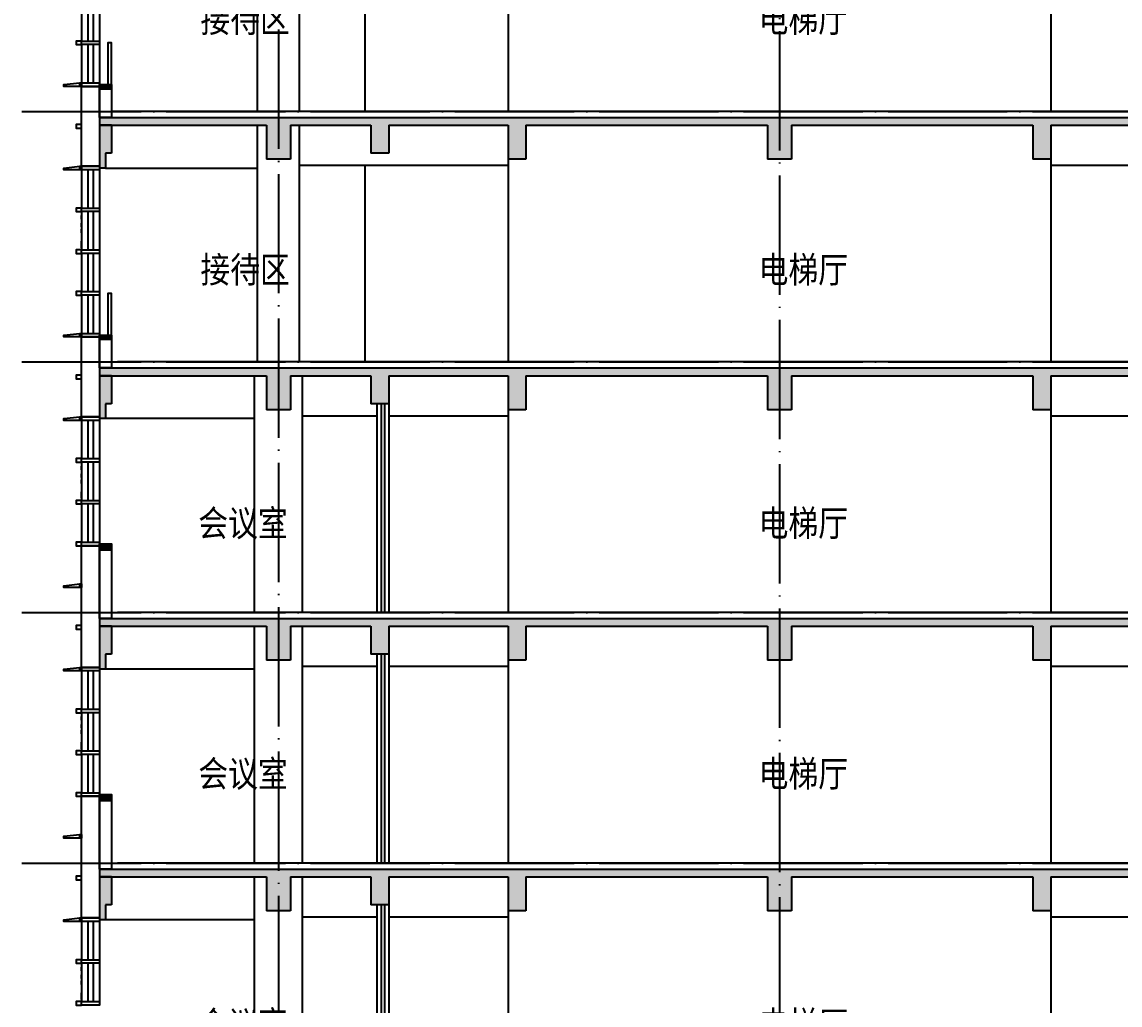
# Model space of a CAD drawing. Header units: millimetres. Extents: x 500457 to 783861, y -293369 to -162148.
# Drawn here: x 716677 to 735087, y -218631 to -202151 of the extents above; entities that cross this region are included whole.
import ezdxf

# ---------------------------------------------------------------- set-up
doc = ezdxf.new("R2010")
doc.units = ezdxf.units.MM
doc.header["$LTSCALE"] = 1000
doc.linetypes.add('DOTE', pattern=[2.42, 2, -0.2, 0.02, -0.2])
for name, color, linetype in [('A-DOOR-FIRE', 4, 'Continuous'), ('A-SECT-SURF', 6, 'Continuous'), ('A-看线', 115, 'Continuous'), ('DOTE', 1, 'DOTE'), ('E_WINDOW', 4, 'Continuous'), ('EVTR', 2, 'Continuous'), ('LY_MC_section A_A$0$A31----(18)', 140, 'Continuous'), ('PUB_HATCH', 8, 'Continuous'), ('PUB_TEXT', 7, 'Continuous'), ('WALL', 255, 'Continuous'), ('板洞', 6, 'Continuous')]:
    doc.layers.add(name, color=color, linetype=linetype)
doc.styles.add('TSSD_Norm', font='tssdeng.shx', dxfattribs={"bigfont": 'hztxt.shx'})

# ---------------------------------------------------------------- blocks, each defined once
blk = doc.blocks.new('A$C42b86bd6')
at = {"layer": 'LY_MC_section A_A$0$A31----(18)'}
for points in [[(90, 0), (0, 0), (0, -60), (90, -60)], [(90, 0), (390, 0), (390, -60), (90, -60)]]:
    blk.add_lwpolyline(points, close=True, dxfattribs=at)
blk = doc.blocks.new('A$C7aab0e27')
at = {"layer": 'LY_MC_section A_A$0$A31----(18)'}
for points in [[(-30, 0), (-30, -60), (-300, -60), (-300, -30)], [(-30, -60), (-30, 0), (0, 0), (0, -60)]]:
    blk.add_lwpolyline(points, close=True, dxfattribs=at)
blk = doc.blocks.new('A$C37e4a2ef')
at = {"layer": 'LY_MC_section A_A$0$A31----(18)'}
blk.add_lwpolyline([(0, 0), (300, 0), (300, -60), (0, -60)], close=True, dxfattribs=at)
at = {"layer": 'A-DOOR-FIRE'}
blk.add_blockref('A$C7aab0e27', (0, 0), dxfattribs=at)
blk = doc.blocks.new('A$C827e71c0')
at = {"layer": 'LY_MC_section A_A$0$A31----(18)'}
blk.add_lwpolyline([(0, 0), (-90, 0), (-90, -60), (0, -60)], close=True, dxfattribs=at)
blk = doc.blocks.new('A$Cc5afda2b')
at = {"layer": 'PUB_HATCH'}
for points in [[(100, -30), (100, -500), (300, -500), (300, -30)], [(200, -500), (100, -500), (100, -750), (200, -750)], [(100, -2850), (300, -2850), (300, -2950), (100, -2950)]]:
    blk.add_hatch(color=256, dxfattribs=at).paths.add_polyline_path(points)
at = {"layer": 'WALL', "color": 0}
for p, q in [((100, -30), (100, -500)), ((300, -30), (100, -30)), ((300, -30), (300, -500)), ((100, -500), (100, -750)), ((300, -500), (200, -500)), ((200, -500), (200, -750)), ((200, -750), (100, -750))]:
    blk.add_line(p, q, dxfattribs=at)
at = {"layer": 'WALL'}
for points in [[(100, -2850), (300, -2850), (300, -2950), (100, -2950)], [(100, -2950), (300, -2950), (300, -4100), (100, -4100)]]:
    blk.add_lwpolyline(points, close=True, dxfattribs=at)
blk = doc.blocks.new('A$C3da70275')
at = {"layer": 'PUB_HATCH'}
for points in [[(0, -80), (0, -550), (200, -550), (200, -80)], [(100, -550), (0, -550), (0, -800), (100, -800)], [(0, -3600), (200, -3600), (200, -3670), (0, -3670)]]:
    blk.add_hatch(color=256, dxfattribs=at).paths.add_polyline_path(points)
at = {"layer": 'EVTR'}
blk.add_lwpolyline([(200, -3600), (200, -2900), (140, -2900), (140, -3600)], dxfattribs=at)
at = {"layer": 'WALL', "color": 0}
for p, q in [((0, -80), (0, -550)), ((200, -80), (0, -80)), ((200, -80), (200, -550)), ((0, -550), (0, -800)), ((200, -550), (100, -550)), ((100, -550), (100, -800)), ((100, -800), (0, -800))]:
    blk.add_line(p, q, dxfattribs=at)
at = {"layer": 'WALL'}
for points in [[(0, -3600), (200, -3600), (200, -3670), (0, -3670)], [(0, -3670), (200, -3670), (200, -4150), (0, -4150)]]:
    blk.add_lwpolyline(points, close=True, dxfattribs=at)
blk = doc.blocks.new('$EWDLib$00001159')
for p, q in [((0, 0), (0, 1500)), ((84, 0), (84, 1500)), ((156, 0), (156, 1500)), ((240, 0), (240, 1500))]:
    blk.add_line(p, q)
blk = doc.blocks.new('A$Cbfcdd665')
at = {"layer": 'LY_MC_section A_A$0$A31----(18)'}
for points in [[(300, -21250), (600, -21250), (600, -22590), (300, -22590)], [(300, -21370), (290, -21370), (290, -21470), (300, -21470)], [(300, -21570), (290, -21570), (290, -21670), (300, -21670)], [(300, -21720), (290, -21720), (290, -21770), (300, -21770)], [(300, -22020), (290, -22020), (290, -22070), (300, -22070)], [(300, -22120), (290, -22120), (290, -22170), (300, -22170)], [(300, -22220), (290, -22220), (290, -22270), (300, -22270)], [(300, -22370), (290, -22370), (290, -22470), (300, -22470)], [(300, -23420), (290, -23420), (290, -23470), (300, -23470)], [(300, -23550), (290, -23550), (290, -23600), (300, -23600)], [(300, -23650), (290, -23650), (290, -23700), (300, -23700)], [(300, -23850), (290, -23850), (290, -23950), (300, -23950)], [(300, -25570), (290, -25570), (290, -25670), (300, -25670)], [(300, -25450), (600, -25450), (600, -26790), (300, -26790)], [(300, -25770), (290, -25770), (290, -25870), (300, -25870)], [(300, -25920), (290, -25920), (290, -25970), (300, -25970)], [(300, -26220), (290, -26220), (290, -26270), (300, -26270)], [(300, -26320), (290, -26320), (290, -26370), (300, -26370)], [(300, -26420), (290, -26420), (290, -26470), (300, -26470)], [(300, -26570), (290, -26570), (290, -26670), (300, -26670)], [(300, -27620), (290, -27620), (290, -27670), (300, -27670)], [(300, -27750), (290, -27750), (290, -27800), (300, -27800)], [(300, -27850), (290, -27850), (290, -27900), (300, -27900)], [(300, -28050), (290, -28050), (290, -28150), (300, -28150)], [(300, -28950), (600, -28950), (600, -30990), (300, -30990)], [(300, -29770), (290, -29770), (290, -29870), (300, -29870)], [(300, -29770), (290, -29770), (290, -29870), (300, -29870)], [(300, -29970), (290, -29970), (290, -30070), (300, -30070)], [(300, -29970), (290, -29970), (290, -30070), (300, -30070)], [(300, -30170), (290, -30170), (290, -30220), (300, -30220)], [(300, -30420), (290, -30420), (290, -30470), (300, -30470)], [(300, -30520), (290, -30520), (290, -30570), (300, -30570)], [(300, -30620), (290, -30620), (290, -30670), (300, -30670)], [(300, -30770), (290, -30770), (290, -30870), (300, -30870)], [(300, -31820), (290, -31820), (290, -31870), (300, -31870)], [(300, -31950), (290, -31950), (290, -32000), (300, -32000)], [(300, -32050), (290, -32050), (290, -32100), (300, -32100)], [(300, -32250), (290, -32250), (290, -32350), (300, -32350)], [(300, -33150), (600, -33150), (600, -35190), (300, -35190)], [(300, -33970), (290, -33970), (290, -34070), (300, -34070)], [(300, -34170), (290, -34170), (290, -34270), (300, -34270)], [(300, -34320), (290, -34320), (290, -34370), (300, -34370)], [(300, -34620), (290, -34620), (290, -34670), (300, -34670)], [(300, -34720), (290, -34720), (290, -34770), (300, -34770)], [(300, -34820), (290, -34820), (290, -34870), (300, -34870)], [(300, -34970), (290, -34970), (290, -35070), (300, -35070)], [(300, -36020), (290, -36020), (290, -36070), (300, -36070)], [(300, -36150), (290, -36150), (290, -36200), (300, -36200)], [(300, -36250), (290, -36250), (290, -36300), (300, -36300)], [(300, -36450), (290, -36450), (290, -36550), (300, -36550)]]:
    blk.add_lwpolyline(points, close=True, dxfattribs=at)
at = {"layer": 'A-DOOR-FIRE'}
for name, p in [('A$C37e4a2ef', (300, -21190)), ('A$C37e4a2ef', (300, -21190)), ('A$C827e71c0', (300, -21890)), ('A$C37e4a2ef', (300, -22590)), ('A$C42b86bd6', (210, -23290)), ('A$C37e4a2ef', (300, -25390)), ('A$C827e71c0', (300, -26090)), ('A$C37e4a2ef', (300, -26790)), ('A$C42b86bd6', (210, -27490)), ('A$C42b86bd6', (210, -28190)), ('A$C42b86bd6', (210, -28890))]:
    blk.add_blockref(name, p, dxfattribs=at)
at = {"layer": 'LY_MC_section A_A$0$A31----(18)', "xscale": 1.250000040576333, "yscale": 0.4266666391131008, "rotation": 179.9999999999997}
for p in [(600, -19850), (600, -20550), (600, -22650), (600, -23350), (600, -24050), (600, -24750), (600, -26850), (600, -27550), (600, -28250), (600, -31050), (600, -31750), (600, -32450), (600, -35250), (600, -35950)]:
    blk.add_blockref('$EWDLib$00001159', p, dxfattribs=at)
at = {"layer": 'LY_MC_section A_A$0$A31----(18)'}
for name, p in [('A$C42b86bd6', (210, -20490)), ('A$C42b86bd6', (210, -23990)), ('A$C42b86bd6', (210, -24690)), ('A$C7aab0e27', (300, -29590)), ('A$C827e71c0', (300, -30290)), ('A$C37e4a2ef', (300, -30990)), ('A$C42b86bd6', (210, -31690)), ('A$C42b86bd6', (210, -32390)), ('A$C42b86bd6', (210, -33090)), ('A$C7aab0e27', (300, -33790)), ('A$C827e71c0', (300, -34490)), ('A$C37e4a2ef', (300, -35190)), ('A$C42b86bd6', (210, -35890)), ('A$C42b86bd6', (210, -36590))]:
    blk.add_blockref(name, p, dxfattribs=at)
at = {"layer": '板洞'}
for name, p in [('A$C3da70275', (600, -17620)), ('A$C3da70275', (600, -21820)), ('A$Cc5afda2b', (500, -26070)), ('A$Cc5afda2b', (500, -30270)), ('A$Cc5afda2b', (500, -34470))]:
    blk.add_blockref(name, p, dxfattribs=at)
blk = doc.blocks.new('A$Cdcd5011f')
at = {"layer": 'PUB_HATCH'}
for points in [[(0, -230), (2800, -230), (3000, -187), (3000, -100), (0, -100)], [(3000, -187), (3200, -230), (4550, -230), (4700, -187), (4700, -100), (3000, -100)], [(4700, -187), (4850, -230), (6850, -230), (7000, -187), (7000, -100), (4700, -100)], [(7000, -187), (7150, -230), (11200, -230), (11400, -187), (11400, -100), (7000, -100)], [(11400, -187), (11600, -230), (15650, -230), (15800, -187), (15800, -100), (11400, -100)], [(15800, -187), (15950, -230), (17925, -230), (18050, -187), (18050, -100), (15800, -100)], [(18050, -187), (18175, -230), (19600, -230), (19800, -187), (19800, -100), (18050, -100)], [(19800, -187), (20000, -230), (22800, -230), (22800, -100), (19800, -100)], [(3000, -187), (2800, -230), (2800, -800), (3200, -800), (3200, -230)], [(4700, -187), (4550, -230), (4550, -700), (4850, -700), (4850, -230)], [(7000, -187), (6850, -230), (6850, -800), (7150, -800), (7150, -230)], [(11400, -187), (11200, -230), (11200, -800), (11600, -800), (11600, -230)], [(15800, -187), (15650, -230), (15650, -800), (15950, -800), (15950, -230)], [(18050, -187), (17925, -230), (17925, -700), (18175, -700), (18175, -230)], [(19800, -187), (19600, -230), (19600, -800), (20000, -800), (20000, -230)]]:
    blk.add_hatch(color=256, dxfattribs=at).paths.add_polyline_path(points)
at = {"layer": 'A-SECT-SURF'}
blk.add_line((22600, 0), (300, 0), dxfattribs=at)
at = {"layer": 'A-看线'}
for p, q in [((2600, -4200), (2600, -230)), ((3400, -230), (3400, -4200)), ((19400, -4200), (19400, -200)), ((20200, -200), (20200, -4200)), ((4850, -900), (6850, -900)), ((15950, -901), (17950, -901)), ((18150, -901), (19400, -901)), ((2600, -950), (100, -950)), ((22600, -950), (20200, -950))]:
    blk.add_line(p, q, dxfattribs=at)
for points in [[(20200, -600), (22600, -600)], [(3400, -900), (4650, -900)], [(6850, -800), (6850, -4200)], [(15950, -800), (15950, -4200)]]:
    blk.add_lwpolyline(points, dxfattribs=at)
at = {"layer": 'WALL'}
for p, q in [((0, -100), (3000, -100)), ((0, -100), (0, -230)), ((3000, -100), (4700, -100)), ((4700, -100), (7000, -100)), ((7000, -100), (11400, -100)), ((11400, -100), (15800, -100)), ((15800, -100), (18050, -100)), ((18050, -100), (19800, -100)), ((19800, -100), (22800, -100)), ((22800, -100), (22800, -230)), ((0, -230), (2800, -230)), ((2800, -230), (2800, -800)), ((3200, -230), (3200, -800)), ((3200, -230), (4550, -230)), ((4550, -230), (4550, -700)), ((4850, -230), (4850, -700)), ((4850, -230), (6850, -230)), ((6850, -230), (6850, -800)), ((7150, -230), (7150, -800)), ((7150, -230), (11200, -230)), ((11200, -230), (11200, -800)), ((11600, -230), (11600, -800)), ((11600, -230), (15650, -230)), ((15650, -230), (15650, -800)), ((15950, -230), (15950, -800)), ((15950, -230), (17925, -230)), ((17925, -230), (17925, -700)), ((18175, -230), (18175, -700)), ((18175, -230), (19600, -230)), ((19600, -230), (19600, -800)), ((20000, -230), (20000, -800)), ((20000, -230), (22800, -230)), ((4850, -700), (4550, -700)), ((18175, -700), (17925, -700)), ((17950, -4300), (17950, -700)), ((17950, -700), (18150, -700)), ((18150, -4300), (18150, -700)), ((3200, -800), (2800, -800)), ((7150, -800), (6850, -800)), ((11600, -800), (11200, -800)), ((15950, -800), (15650, -800)), ((20000, -800), (19600, -800)), ((17950, -4300), (18150, -4300))]:
    blk.add_line(p, q, dxfattribs=at)
blk.add_lwpolyline([(18150, -4200), (17950, -4200)], dxfattribs=at)
at = {"layer": 'E_WINDOW', "rotation": 179.9999999999997}
for p, xscale, yscale in [((4850, -700), 0.833333333565679, 2.333333321478396), ((18150, -700), 0.8333333344184212, 2.333333321078043)]:
    blk.add_blockref('$EWDLib$00001159', p, dxfattribs=dict(at, xscale=xscale, yscale=yscale))
at = {"layer": 'PUB_TEXT', "style": 'TSSD_Norm'}
for s, p in [('会议室 ', (1656, -2970)), ('电梯厅', (11050, -2970)), ('会议室 ', (19391, -2970))]:
    blk.add_text(s, height=500, dxfattribs=at).set_placement(p)
blk = doc.blocks.new('A$Cee851c36')
at = {"layer": 'PUB_HATCH'}
for points in [[(-200, -230), (2600, -230), (2800, -187), (2800, -100), (-200, -100)], [(2800, -187), (3000, -230), (4350, -230), (4500, -187), (4500, -100), (2800, -100)], [(4500, -187), (4650, -230), (6650, -230), (6800, -187), (6800, -100), (4500, -100)], [(6800, -187), (6950, -230), (11000, -230), (11200, -187), (11200, -100), (6800, -100)], [(11200, -187), (11400, -230), (15450, -230), (15600, -187), (15600, -100), (11200, -100)], [(15600, -187), (15750, -230), (18125, -230), (18292, -187), (18375, -100), (15600, -100)], [(18292, -187), (18375, -230), (19400, -230), (19600, -187), (19600, -100), (18375, -100)], [(19600, -187), (19800, -230), (22600, -230), (22600, -100), (19600, -100)], [(2800, -187), (2600, -230), (2600, -800), (3000, -800), (3000, -230)], [(4500, -187), (4350, -230), (4350, -700), (4650, -700), (4650, -230)], [(6800, -187), (6650, -230), (6650, -800), (6950, -800), (6950, -230)], [(11200, -187), (11000, -230), (11000, -800), (11400, -800), (11400, -230)], [(15600, -187), (15450, -230), (15450, -800), (15750, -800), (15750, -230)], [(18292, -187), (18125, -230), (18125, -700), (18375, -700), (18375, -230)], [(19600, -187), (19400, -230), (19400, -800), (19800, -800), (19800, -230)]]:
    blk.add_hatch(color=256, dxfattribs=at).paths.add_polyline_path(points)
at = {"layer": 'A-SECT-SURF'}
blk.add_line((22400, 0), (0, 0), dxfattribs=at)
at = {"layer": 'A-看线'}
for p, q in [((2450, -4200), (2450, -230)), ((3150, -230), (3150, -4200)), ((19250, -4200), (19250, -230)), ((19950, -230), (19950, -4200)), ((15750, -900), (19250, -900))]:
    blk.add_line(p, q, dxfattribs=at)
for points in [[(3150, -900), (6650, -900)], [(4250, -900), (4250, -4200)], [(6650, -750), (6650, -4200)], [(15750, -750), (15750, -4200)], [(18150, -900), (18150, -4200)], [(-100, -950), (2450, -950)], [(19950, -950), (22500, -950)]]:
    blk.add_lwpolyline(points, dxfattribs=at)
at = {"layer": 'WALL'}
for p, q in [((-200, -100), (2800, -100)), ((-200, -100), (-200, -230)), ((2800, -100), (4500, -100)), ((4500, -100), (6800, -100)), ((6800, -100), (11200, -100)), ((11200, -100), (15600, -100)), ((15600, -100), (18375, -100)), ((18375, -100), (19600, -100)), ((19600, -100), (22600, -100)), ((22600, -100), (22600, -230)), ((-200, -230), (2600, -230)), ((2600, -230), (2600, -800)), ((3000, -230), (3000, -800)), ((3000, -230), (4350, -230)), ((4350, -230), (4350, -700)), ((4650, -230), (4650, -700)), ((4650, -230), (6650, -230)), ((6650, -230), (6650, -800)), ((6950, -230), (6950, -800)), ((6950, -230), (11000, -230)), ((11000, -230), (11000, -800)), ((11400, -230), (11400, -800)), ((11400, -230), (15450, -230)), ((15450, -230), (15450, -800)), ((15750, -230), (15750, -800)), ((15750, -230), (18125, -230)), ((18125, -230), (18125, -700)), ((18375, -230), (18375, -700)), ((18375, -230), (19400, -230)), ((19400, -230), (19400, -800)), ((19800, -230), (19800, -800)), ((19800, -230), (22600, -230)), ((4650, -700), (4350, -700)), ((18375, -700), (18125, -700)), ((3000, -800), (2600, -800)), ((6950, -800), (6650, -800)), ((11400, -800), (11000, -800)), ((15750, -800), (15450, -800)), ((19800, -800), (19400, -800))]:
    blk.add_line(p, q, dxfattribs=at)
at = {"layer": 'PUB_TEXT', "style": 'TSSD_Norm'}
for s, p in [('接待区', (1492, -2920)), ('电梯厅', (10850, -2920)), ('接待区', (19250, -2920))]:
    blk.add_text(s, height=500, dxfattribs=at).set_placement(p)

msp = doc.modelspace()

# ---------------------------------------------------------------- linework, layer by layer
at = {"layer": 'A-SECT-SURF'}
msp.add_line((740577.1, -207850.7), (718277.1, -207850.7), dxfattribs=at)
at = {"layer": 'DOTE'}
for p, q in [((720977.1, -180499.6), (720977.1, -239302.1)), ((729377.1, -180524.6), (729377.1, -239302.1)), ((716677.1, -203650.7), (745065.3, -203650.7)), ((716677.1, -207850.7), (745065.3, -207850.7)), ((716677.1, -212050.7), (745065.3, -212050.7)), ((716677.1, -216250.7), (745065.3, -216250.7))]:
    msp.add_line(p, q, dxfattribs=at)

# ---------------------------------------------------------------- block references
at = {"layer": 'LY_MC_section A_A$0$A31----(18)'}
msp.add_blockref('A$Cbfcdd665', (717377.1, -181980.7), dxfattribs=at)
at = {"layer": 'PUB_TEXT'}
for p in [(717977.1, -207850.7), (717977.1, -212050.7), (717977.1, -216250.7)]:
    msp.add_blockref('A$Cdcd5011f', p, dxfattribs=at)
at = {"layer": 'WALL', "color": 0}
for p in [(718177.1, -199450.7), (718177.1, -203650.7)]:
    msp.add_blockref('A$Cee851c36', p, dxfattribs=at)

doc.saveas('drawing.dxf')
